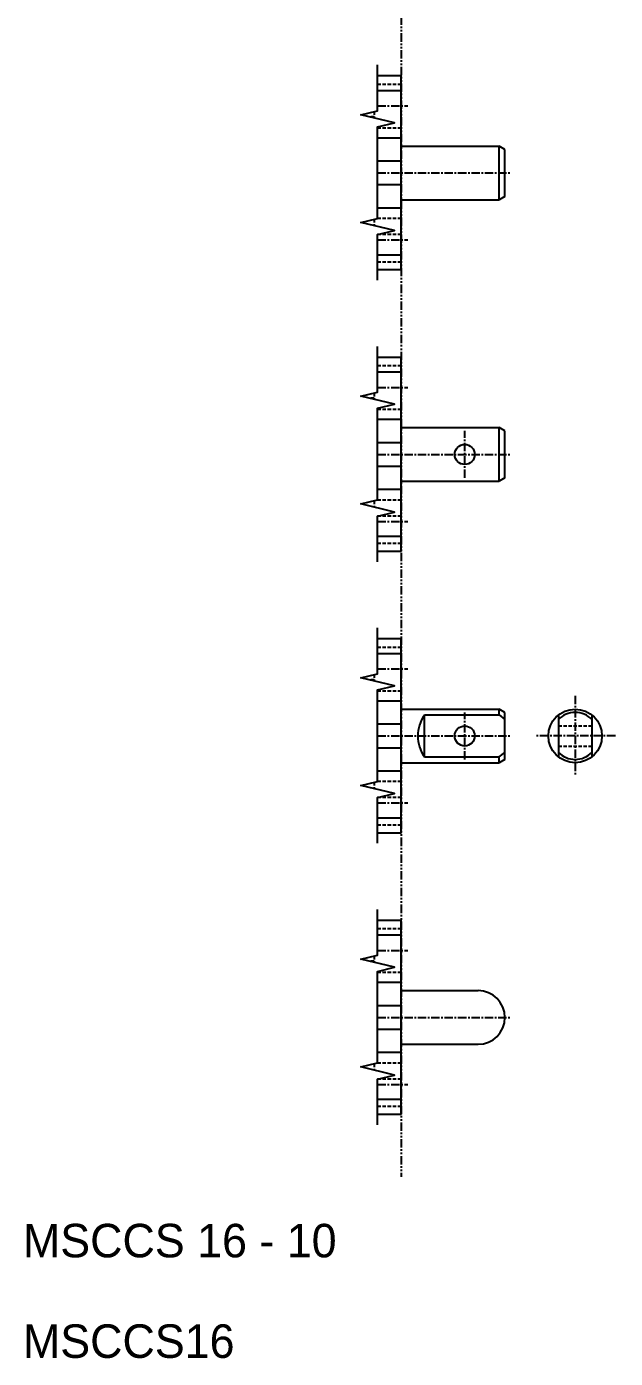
# Model space of a CAD drawing. Extents: x 1 to 113, y 0 to 415.
# Drawn here: x 0.5 to 88.4, y -0.1 to 198.6 of the extents above; entities that cross this region are included whole.
import ezdxf

# ---------------------------------------------------------------- set-up
doc = ezdxf.new("R2010")
doc.units = 0
for name, pattern in [('CENTER', [2, 1.25, -0.25, 0.25, -0.25]), ('DASHED', [0.75, 0.5, -0.25]), ('PHANTOM', [2.5, 1.25, -0.25, 0.25, -0.25, 0.25, -0.25])]:
    doc.linetypes.add(name, pattern=pattern)
doc.layers.get('0').update_dxf_attribs({"linetype": 'CONTINUOUS'})
doc.layers.add('CENTER', color=1, linetype='CENTER')

msp = doc.modelspace()

# ---------------------------------------------------------------- linework, layer by layer
at = {"color": 3, "linetype": 'PHANTOM'}
msp.add_line((56.44, 415.12), (56.44, 27.03), dxfattribs=at)
at = {"color": 7, "linetype": 'CONTINUOUS'}
for p, q in [((52.94, 191.31), (56.44, 191.31)), ((56.44, 162.31), (56.44, 191.31)), ((56.44, 189.05), (52.94, 189.05)), ((56.44, 181.99), (52.94, 181.99)), ((56.44, 180.79), (71.07, 180.79)), ((71.94, 180.29), (71.07, 180.79)), ((71.07, 172.79), (71.07, 180.79)), ((71.94, 173.29), (71.94, 180.29)), ((52.94, 178.59), (56.44, 178.59)), ((56.44, 174.99), (52.94, 174.99)), ((71.94, 173.29), (71.07, 172.79)), ((52.94, 171.59), (56.44, 171.59)), ((56.44, 172.79), (71.07, 172.79)), ((56.44, 164.54), (52.94, 164.54)), ((56.44, 162.31), (52.94, 162.31)), ((52.94, 149.31), (56.44, 149.31)), ((56.44, 120.31), (56.44, 149.31)), ((56.44, 147.05), (52.94, 147.05)), ((56.44, 139.99), (52.94, 139.99)), ((56.44, 138.79), (71.07, 138.79)), ((71.07, 130.79), (71.07, 138.79)), ((71.94, 138.29), (71.07, 138.79)), ((71.94, 131.29), (71.94, 138.29)), ((52.94, 136.59), (56.44, 136.59)), ((56.44, 132.99), (52.94, 132.99)), ((71.94, 131.29), (71.07, 130.79)), ((52.94, 129.59), (56.44, 129.59)), ((56.44, 130.79), (71.07, 130.79)), ((56.44, 122.54), (52.94, 122.54)), ((56.44, 120.31), (52.94, 120.31)), ((52.94, 107.31), (56.44, 107.31)), ((56.44, 78.31), (56.44, 107.31)), ((56.44, 105.05), (52.94, 105.05)), ((56.44, 97.99), (52.94, 97.99)), ((56.44, 96.79), (71.07, 96.79)), ((59.94, 89.67), (59.94, 95.92)), ((59.94, 95.92), (71.07, 95.92)), ((71.94, 96.29), (71.07, 96.79)), ((71.07, 95.92), (71.07, 96.79)), ((71.07, 95.92), (71.94, 95.24)), ((71.94, 89.29), (71.94, 96.29)), ((79.93, 95.92), (79.93, 89.67)), ((84.93, 95.92), (84.93, 89.67)), ((52.94, 94.59), (56.44, 94.59)), ((56.44, 90.99), (52.94, 90.99)), ((59.94, 89.67), (71.07, 89.67)), ((71.07, 89.67), (71.94, 90.34)), ((71.07, 88.79), (71.07, 89.67)), ((52.94, 87.59), (56.44, 87.59)), ((56.44, 88.79), (71.07, 88.79)), ((71.94, 89.29), (71.07, 88.79)), ((56.44, 80.54), (52.94, 80.54)), ((56.44, 78.31), (52.94, 78.31)), ((52.94, 65.31), (56.44, 65.31)), ((56.44, 36.31), (56.44, 65.31)), ((56.44, 63.05), (52.94, 63.05)), ((56.44, 55.99), (52.94, 55.99)), ((56.44, 54.79), (67.94, 54.79)), ((52.94, 52.59), (56.44, 52.59)), ((56.44, 48.99), (52.94, 48.99)), ((56.44, 46.79), (67.94, 46.79)), ((52.94, 45.59), (56.44, 45.59)), ((56.44, 38.53), (52.94, 38.53)), ((56.44, 36.31), (52.94, 36.31))]:
    msp.add_line(p, q, dxfattribs=at)
at = {"color": 3, "linetype": 'DASHED'}
for p, q in [((52.94, 190.04), (56.44, 190.04)), ((52.44, 185.17), (51.69, 185.17)), ((52.44, 185.95), (52.44, 184.99)), ((52.94, 183.54), (56.44, 183.54)), ((52.44, 169.88), (52.44, 168.92)), ((52.94, 170.04), (56.44, 170.04)), ((56.44, 167.59), (52.94, 167.59)), ((52.94, 163.54), (56.44, 163.54)), ((52.94, 148.04), (56.44, 148.04)), ((52.44, 143.17), (51.69, 143.17)), ((52.44, 143.95), (52.44, 142.99)), ((52.94, 141.54), (56.44, 141.54)), ((52.44, 127.88), (52.44, 126.92)), ((52.94, 128.04), (56.44, 128.04)), ((56.44, 125.59), (52.94, 125.59)), ((52.94, 121.54), (56.44, 121.54)), ((52.94, 106.04), (56.44, 106.04)), ((52.44, 101.95), (52.44, 100.99)), ((52.44, 101.17), (51.69, 101.17)), ((52.94, 99.54), (56.44, 99.54)), ((79.93, 94.29), (84.93, 94.29)), ((79.93, 91.29), (84.93, 91.29)), ((52.44, 85.88), (52.44, 84.92)), ((52.94, 86.04), (56.44, 86.04)), ((56.44, 83.59), (52.94, 83.59)), ((52.94, 79.54), (56.44, 79.54)), ((52.94, 64.04), (56.44, 64.04)), ((52.44, 59.95), (52.44, 58.99)), ((52.44, 59.17), (51.69, 59.17)), ((52.94, 57.54), (56.44, 57.54)), ((52.44, 43.88), (52.44, 42.92)), ((52.94, 44.04), (56.44, 44.04)), ((56.44, 41.59), (52.94, 41.59)), ((52.94, 37.54), (56.44, 37.54))]:
    msp.add_line(p, q, dxfattribs=at)
at = {"color": 3, "linetype": 'CONTINUOUS'}
for points in [[(52.94, 160.77), (52.94, 167.6), (55.44, 168.2), (50.44, 169.4), (52.94, 170), (52.94, 183.67), (55.44, 184.27), (50.44, 185.47), (52.94, 186.07), (52.94, 192.91)], [(52.94, 118.77), (52.94, 125.6), (55.44, 126.2), (50.44, 127.4), (52.94, 128), (52.94, 141.67), (55.44, 142.27), (50.44, 143.47), (52.94, 144.07), (52.94, 150.91)], [(52.94, 76.77), (52.94, 83.6), (55.44, 84.2), (50.44, 85.4), (52.94, 86), (52.94, 99.67), (55.44, 100.27), (50.44, 101.47), (52.94, 102.07), (52.94, 108.91)], [(52.94, 34.77), (52.94, 41.6), (55.44, 42.2), (50.44, 43.4), (52.94, 44), (52.94, 57.67), (55.44, 58.27), (50.44, 59.47), (52.94, 60.07), (52.94, 66.91)]]:
    msp.add_lwpolyline(points, dxfattribs=at)
at = {"color": 7, "linetype": 'CONTINUOUS'}
for centre, radius in [((65.94, 134.79), 1.5), ((82.43, 92.79), 4), ((65.94, 92.79), 1.5)]:
    msp.add_circle(centre, radius, dxfattribs=at)
for centre, radius, start, end in [((64.31, 92.79), 5.38, 144.484, 215.516), ((82.43, 92.79), 3.5, 44.4153, 135.5847), ((82.43, 92.79), 3.5, 224.4153, 315.5847), ((67.94, 50.79), 4, 270, 90)]:
    msp.add_arc(centre, radius, start, end, dxfattribs=at)
at = {"layer": 'CENTER', "color": 1, "linetype": 'CENTER'}
for p, q in [((52.94, 186.79), (57.44, 186.79)), ((52.94, 176.79), (72.66, 176.79)), ((52.94, 166.79), (57.44, 166.79)), ((52.94, 144.79), (57.44, 144.79)), ((65.94, 131.29), (65.94, 138.29)), ((52.94, 134.79), (72.66, 134.79)), ((52.94, 124.79), (57.44, 124.79)), ((52.94, 102.79), (57.44, 102.79)), ((82.43, 98.79), (82.43, 86.79)), ((65.94, 89.29), (65.94, 96.29)), ((52.94, 92.79), (72.66, 92.79)), ((88.43, 92.79), (76.43, 92.79)), ((52.94, 82.79), (57.44, 82.79)), ((52.94, 60.79), (57.44, 60.79)), ((52.94, 50.79), (72.66, 50.79)), ((52.94, 40.79), (57.44, 40.79))]:
    msp.add_line(p, q, dxfattribs=at)

# ---------------------------------------------------------------- texts
for s, p in [('MSCCS 16 - 10', (0, 15)), ('MSCCS16', (0, 0))]:
    msp.add_text(s, height=5).set_placement(p)

doc.saveas('drawing.dxf')
